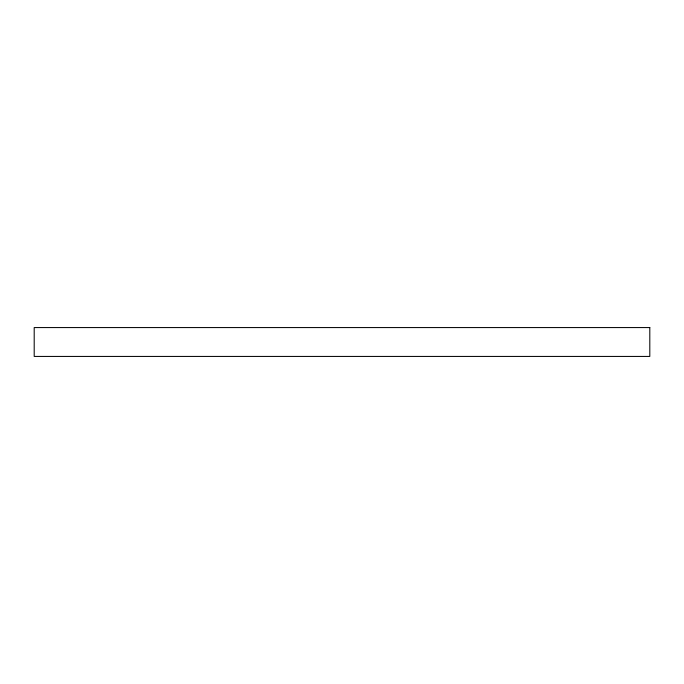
<?xml version="1.0" encoding="UTF-8"?>
<svg xmlns="http://www.w3.org/2000/svg" width="684" height="684" viewBox="0 0 684 684"><rect width="100%" height="100%" fill="white"/><g stroke="black" fill="none" stroke-linecap="round" stroke-linejoin="round"><path stroke-width="1.03" d="M649.8 327.568L34.2 327.568L34.2 356.432L649.8 356.432L649.8 327.576"/></g></svg>
